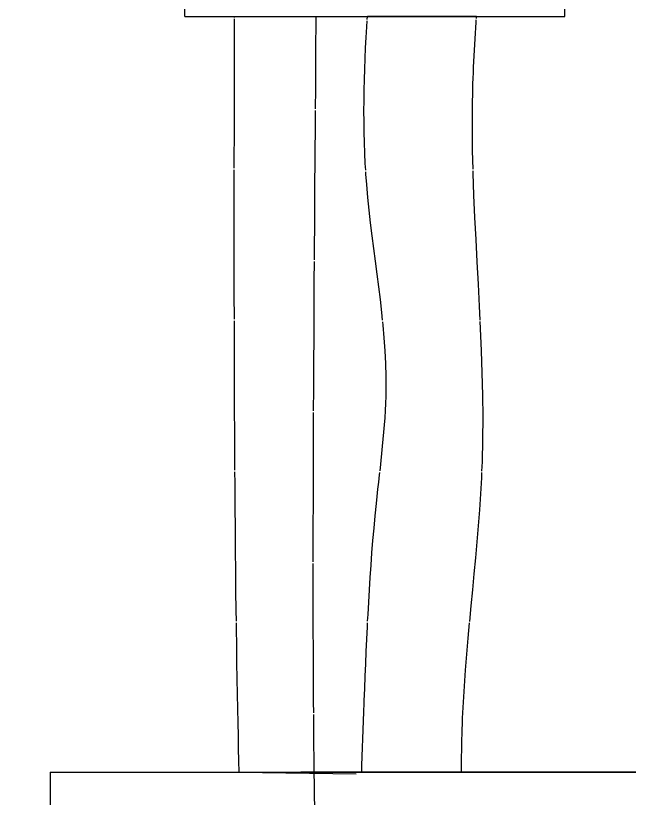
# Model space of a CAD drawing. Header units: millimetres. Extents: x -17263 to -7565, y 1486 to 4446.
# Drawn here: x -8975.5 to -8934.5, y 2400.5 to 2452.9 of the extents above; entities that cross this region are included whole.
import ezdxf

# ---------------------------------------------------------------- set-up
doc = ezdxf.new("R2010")
doc.units = ezdxf.units.MM
doc.linetypes.add('1 PULG', pattern=[10, 10, 0])
doc.layers.add('Canalización nueva', color=6, linetype='Continuous')
doc.layers.add('Conductor nuevo', color=1, linetype='1 PULG')

msp = doc.modelspace()

# ---------------------------------------------------------------- linework, layer by layer
for p, q in [((-8944.715, 2452.858), (-8952.015, 2452.858)), ((-8973.228, 2402.3), (-8878.228, 2402.3)), ((-8973.226, 2402.3), (-8973.226, 2387.3)), ((-8960.585, 2402.3), (-8952.772, 2402.198)), ((-8880.414, 2402.3), (-8956.459, 2402.3)), ((-8935.17, 2402.3), (-8956.459, 2402.3))]:
    msp.add_line(p, q)
at = {"layer": 'Canalización nueva'}
for p, q in [((-8964.219, 2452.858), (-8964.219, 2496.521)), ((-8938.819, 2452.858), (-8938.819, 2496.521)), ((-8964.219, 2452.858), (-8938.819, 2452.858)), ((-8964.219, 2452.858), (-8938.819, 2452.858))]:
    msp.add_line(p, q, dxfattribs=at)
at = {"layer": 'Conductor nuevo'}
for points, knots in [([(-9408.266, 2619.348), (-9404.708, 2619.315), (-9392.707, 2619.203), (-9374.888, 2620.599), (-9355.177, 2603.718), (-9349.453, 2578.264), (-9346.065, 2551.583), (-9345.118, 2532.683), (-9346.102, 2513.342), (-9347.668, 2490.272), (-9336.712, 2466.774), (-9339.668, 2444.289), (-9326.692, 2428.491), (-9323.045, 2401.687), (-9297.173, 2401.754), (-9280.892, 2387.388), (-9260.479, 2388.76), (-9250.041, 2371.396), (-9229.295, 2364.488), (-9209.135, 2361.625), (-9188.25, 2355.792), (-9170.781, 2355.151), (-9151.236, 2353.748), (-9130.649, 2355.502), (-9111.767, 2352.398), (-9091.807, 2343.072), (-9066.715, 2339.538), (-9039.984, 2345.944), (-9017.714, 2349.001), (-9001.956, 2356.442), (-8991.012, 2359.653), (-8981.965, 2364.874), (-8970.274, 2370.706), (-8967.221, 2375.339), (-8961.533, 2383.847), (-8960.603, 2387.3)], [0, 0, 0, 0, 10.759327, 36.295448, 49.812441, 84.735248, 110.409317, 131.447099, 141.158121, 168.651696, 199.348269, 216.774365, 232.32937, 258.910578, 285.281565, 295.828753, 323.204748, 336.64774, 352.214441, 386.175951, 398.637941, 416.914134, 438.370336, 457.388278, 478.737011, 494.739555, 523.344859, 552.409827, 576.849872, 590.241079, 604.263817, 611.339207, 624.363505, 637.058198, 643.701546, 643.701546, 643.701546, 643.701546]), ([(-9408.266, 2613), (-9395.371, 2613.058), (-9389.703, 2613.083), (-9381.862, 2612.855), (-9373.017, 2610.758), (-9367.546, 2603.046), (-9360.394, 2596.713), (-9360.055, 2585.963), (-9358.518, 2575.197), (-9354.068, 2562.899), (-9354.602, 2550.716), (-9351.79, 2540.104), (-9352.923, 2528.82), (-9353.744, 2518.614), (-9353.493, 2508.614), (-9353.911, 2499.92), (-9352.278, 2491.141), (-9353.395, 2482.834), (-9348.711, 2474.985), (-9347.239, 2465.788), (-9347.346, 2455.157), (-9345.93, 2445.878), (-9343.324, 2437.517), (-9338.368, 2429.442), (-9334.513, 2419.74), (-9330.713, 2411.245), (-9327.483, 2402.074), (-9318.167, 2398.742), (-9307.95, 2393.657), (-9297.462, 2393.589), (-9290.128, 2385.149), (-9280.964, 2383.22), (-9272.941, 2382.147), (-9264.7, 2380.519), (-9260.231, 2372.626), (-9251.107, 2368.652), (-9241.694, 2358.602), (-9223.779, 2357.465), (-9206.437, 2354.008), (-9190.812, 2350.198), (-9176.667, 2349.101), (-9162.891, 2348.739), (-9152.502, 2348.476), (-9144.408, 2348.023), (-9136.336, 2347.132), (-9124.587, 2348.797), (-9111.271, 2341.769), (-9096.909, 2338.698), (-9081.082, 2334.872), (-9066.001, 2333.351), (-9053.016, 2336.231), (-9044.681, 2335.268), (-9035.392, 2340.009), (-9024.011, 2339.159), (-9013.095, 2344.05), (-9005.847, 2346.875), (-8999.97, 2349.199), (-8994.843, 2353.483), (-8985.881, 2354.314), (-8979.614, 2363.011), (-8970.285, 2364.607), (-8964.394, 2370.263), (-8962.426, 2374.071), (-8955.568, 2383.909), (-8956.54, 2390.212), (-8954.69, 2392.131), (-8955.887, 2399.676), (-8955.432, 2452.858)], [0, 0, 0, 0, 6.842885, 16.977753, 23.758773, 32.909527, 44.474804, 50.592625, 64.086155, 77.421595, 89.173396, 100.208092, 109.919076, 122.881119, 130.966606, 139.921993, 148.852754, 157.755954, 163.914359, 175.491327, 185.202313, 195.837251, 203.508317, 211.285855, 224.135314, 234.647483, 239.532888, 252.437909, 261.151283, 274.598354, 280.915838, 293.324709, 301.106159, 305.718466, 317.742836, 325.374366, 335.164831, 357.731638, 375.4252, 389.071805, 405.736854, 417.880009, 430.427431, 436.912782, 442.187415, 454.800153, 471.42975, 485.657457, 498.908635, 520.383789, 530.16835, 538.673452, 544.687041, 560.649687, 571.397934, 580.111321, 584.095128, 590.269142, 599.738611, 609.214794, 619.893872, 627.048405, 631.568421, 641.304692, 648.18923, 655.061871, 659.041391, 659.041391, 659.041391, 659.041391]), ([(-8952.397, 2402.3), (-8952.343, 2403.891), (-8952.129, 2409.881), (-8951.758, 2418.431), (-8950.152, 2429.941), (-8952.508, 2440.769), (-8952.244, 2449.103), (-8952.015, 2452.858)], [317.600581, 317.600581, 317.600581, 317.600581, 322.379121, 335.600511, 343.285305, 357.03233, 368.287764, 368.287764, 368.287764, 368.287764]), ([(-8945.723, 2402.3), (-8945.718, 2403.503), (-8945.596, 2410.434), (-8943.301, 2425.23), (-8945.353, 2440.94), (-8944.861, 2450.852), (-8944.715, 2452.858)], [297.793072, 297.793072, 297.793072, 297.793072, 301.40443, 318.619972, 342.395689, 348.430301, 348.430301, 348.430301, 348.430301])]:
    msp.add_open_spline(points, degree=3, knots=knots, dxfattribs=at)
msp.add_open_spline([(-8960.585, 2402.3), (-8960.802, 2410.259), (-8960.986, 2424.871), (-8960.893, 2452.858)], degree=3, dxfattribs=at)

doc.saveas('drawing.dxf')
